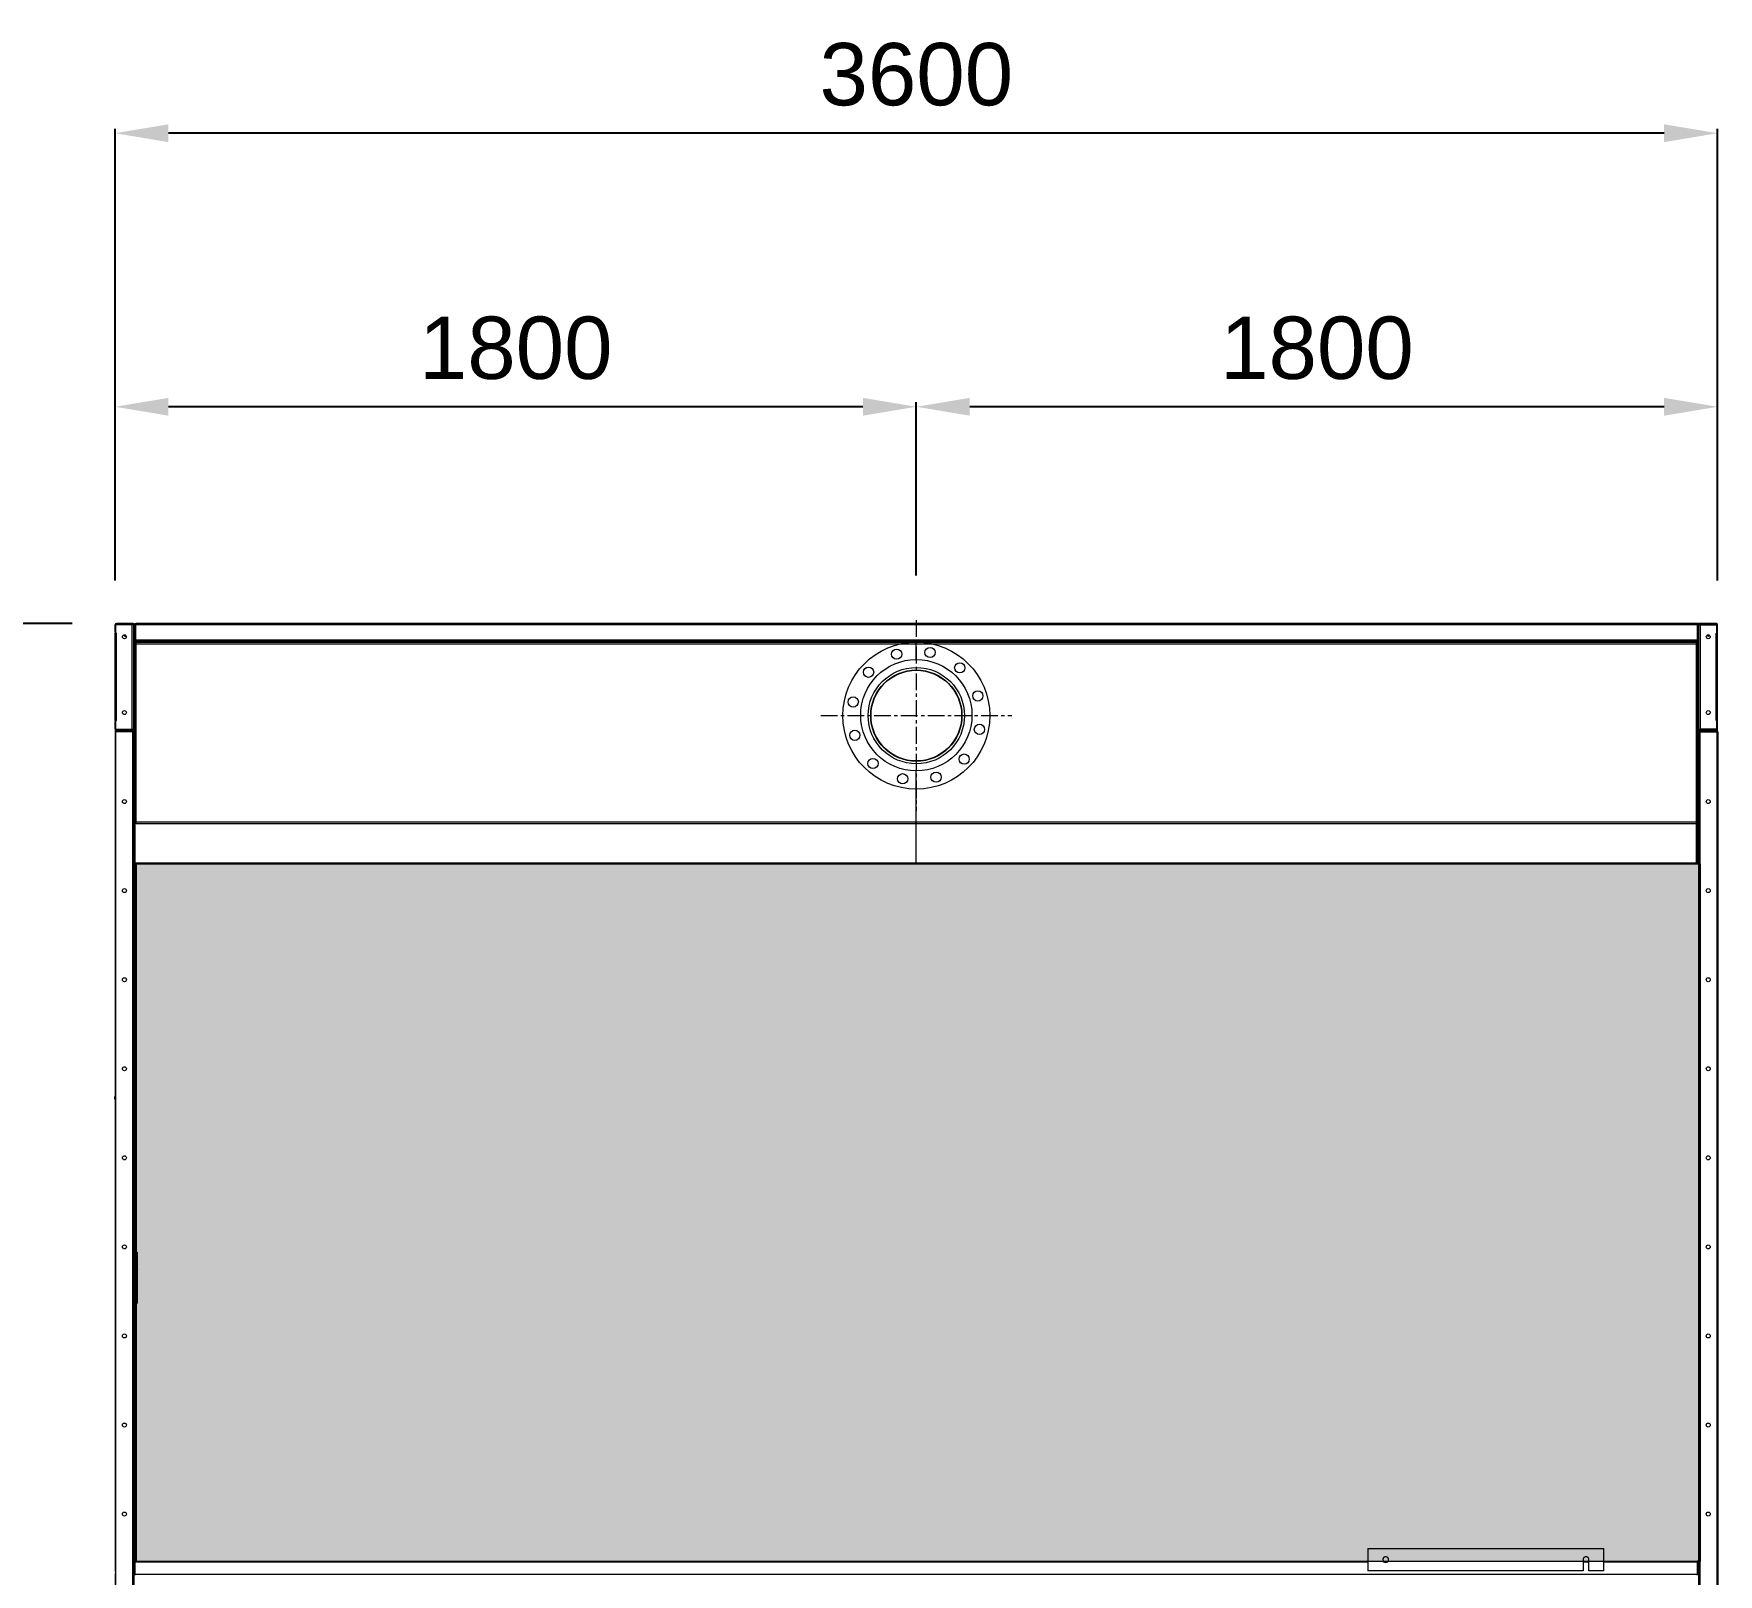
# Model space of a CAD drawing. Header units: millimetres. Extents: x 15155 to 44563, y 13060 to 33855.
# Drawn here: x 18008 to 21793, y 22108 to 25567 of the extents above; entities that cross this region are included whole.
import ezdxf

# ---------------------------------------------------------------- set-up
doc = ezdxf.new("R2010")
doc.units = ezdxf.units.MM
doc.linetypes.add('CENTER', pattern=[2, 1.25, -0.25, 0.25, -0.25])
doc.layers.add('center', color=1, linetype='CENTER')
doc.styles.get("Standard").update_dxf_attribs({"font": 'arial.ttf'})
doc.dimstyles.new('1.40', dxfattribs={"dimscale": 20, "dimtxt": 1.5, "dimasz": 1, "dimexe": 0.5, "dimexo": 0.5, "dimgap": 0.5, "dimtad": 1, "dimdec": 0, "dimzin": 0, "dimdsep": 46, "dimtxsty": 'Standard', "dimcen": 0, "dimclrd": 2, "dimclre": 2, "dimclrt": 3, "dimadec": 0, "dimazin": 0, "dimtfac": 1, "dimtdec": 0, "dimtmove": 0, "dimatfit": 0, "dimfxl": 1, "dimtolj": 1, "dimtzin": 0, "dimlwd": -1, "dimlwe": -1, "dimarcsym": 0})

# ---------------------------------------------------------------- blocks, each defined once
blk = doc.blocks.new('*D153')
at = {"color": 2, "transparency": 16777216}
for p, q in [((18191.1, 24339.4), (18191.1, 24739.4)), ((19871.1, 24729.4), (18311.1, 24729.4)), ((19991.1, 24350.3), (19991.1, 24739.4))]:
    blk.add_line(p, q, dxfattribs=at)
for points in [[(18311.1, 24749.4), (18311.1, 24709.4), (18191.1, 24729.4)], [(19871.1, 24749.4), (19871.1, 24709.4), (19991.1, 24729.4)]]:
    blk.add_solid(points, dxfattribs=at)
at = {"layer": 'Defpoints', "color": 0, "transparency": 16777216}
for p in [(18191.1, 24729.4), (18191.1, 24239.4), (19991.1, 24250.3)]:
    blk.add_point(p, dxfattribs=at)
at = {"color": 3, "lineweight": 5, "transparency": 16777216, "insert": (19091.1, 24860.9), "char_height": 140, "attachment_point": 5}
blk.add_mtext('\\A1;1800', dxfattribs=at)
blk = doc.blocks.new('*D152')
at = {"color": 2, "transparency": 16777216}
for p, q in [((19991.1, 24350.3), (19991.1, 24739.4)), ((21671.1, 24729.4), (20111.1, 24729.4)), ((21791.1, 24341.1), (21791.1, 24739.4))]:
    blk.add_line(p, q, dxfattribs=at)
for points in [[(20111.1, 24749.4), (20111.1, 24709.4), (19991.1, 24729.4)], [(21671.1, 24749.4), (21671.1, 24709.4), (21791.1, 24729.4)]]:
    blk.add_solid(points, dxfattribs=at)
at = {"layer": 'Defpoints', "color": 0, "transparency": 16777216}
for p in [(19991.1, 24729.4), (19991.1, 24250.3), (21791.1, 24241.1)]:
    blk.add_point(p, dxfattribs=at)
at = {"color": 3, "lineweight": 5, "transparency": 16777216, "insert": (20891.1, 24860.9), "char_height": 140, "attachment_point": 5}
blk.add_mtext('\\A1;1800', dxfattribs=at)
blk = doc.blocks.new('*D154')
at = {"color": 2, "transparency": 16777216}
for p, q in [((18191.1, 24339.4), (18191.1, 25353.7)), ((21671.1, 25343.7), (18311.1, 25343.7)), ((21791.1, 24339.4), (21791.1, 25353.7))]:
    blk.add_line(p, q, dxfattribs=at)
for points in [[(18311.1, 25363.7), (18311.1, 25323.7), (18191.1, 25343.7)], [(21671.1, 25363.7), (21671.1, 25323.7), (21791.1, 25343.7)]]:
    blk.add_solid(points, dxfattribs=at)
at = {"layer": 'Defpoints', "color": 0, "transparency": 16777216}
for p in [(18191.1, 25343.7), (18191.1, 24239.4), (21791.1, 24239.4)]:
    blk.add_point(p, dxfattribs=at)
at = {"color": 3, "lineweight": 5, "transparency": 16777216, "insert": (19991.1, 25475.3), "char_height": 140, "attachment_point": 5}
blk.add_mtext('\\A1;3600', dxfattribs=at)
blk = doc.blocks.new('*D157')
at = {"color": 2, "transparency": 16777216}
for p, q in [((18094.5, 24242.8), (17450.6, 24242.8)), ((17460.6, 24122.8), (17460.6, 20762.8)), ((18094.5, 20642.8), (17450.6, 20642.8))]:
    blk.add_line(p, q, dxfattribs=at)
for points in [[(17440.6, 24122.8), (17480.6, 24122.8), (17460.6, 24242.8)], [(17440.6, 20762.8), (17480.6, 20762.8), (17460.6, 20642.8)]]:
    blk.add_solid(points, dxfattribs=at)
at = {"layer": 'Defpoints', "color": 0, "transparency": 16777216}
for p in [(18194.5, 24242.8), (17460.6, 20642.8), (18194.5, 20642.8)]:
    blk.add_point(p, dxfattribs=at)
at = {"color": 3, "lineweight": 5, "transparency": 16777216, "insert": (17329.1, 22442.8), "char_height": 140, "attachment_point": 5, "rotation": 90}
blk.add_mtext('\\A1;3600', dxfattribs=at)
blk = doc.blocks.new('3')
at = {"lineweight": 20}
h = blk.add_hatch(dxfattribs=at)
h.set_pattern_fill('HONEY', scale=12)
h.set_pattern_definition([(0, (-391508.336, -65918.826), (57.15, 32.9955677), [38.1, -76.2]), (120, (-391508.336, -65918.826), (-57.15, 32.995568), [38.1, -76.2]), (60, (-391508.336, -65918.826), (1e-07, 65.9911357), [-76.2, 38.1])])
h.paths.add_polyline_path([(21751.9, 22136.5), (21751.9, 23703.1), (18238.5, 23703.1), (18238.5, 22136.5)])
at = {"color": 7, "lineweight": 20, "ltscale": 0.006917}
for p, q in [((18191.1, 24222.8), (18191.1, 24239.4)), ((18191.1, 24222.8), (18191.1, 24239.4)), ((21789.1, 24222.8), (21789.1, 24239.4)), ((21791.1, 24222.8), (21791.1, 24239.4)), ((18191.1, 24022.8), (18191.1, 24006.2)), ((18191.1, 24006.2), (18191.1, 24022.8)), ((21789.1, 24006.2), (21789.1, 24022.8)), ((21791.1, 24006.2), (21791.1, 24022.8))]:
    blk.add_line(p, q, dxfattribs=at)
at = {"color": 7, "lineweight": 20, "ltscale": 0.000833333}
for p, q in [((18191.1, 24222.8), (18193.1, 24222.8)), ((18191.1, 24220.8), (18193.1, 24220.8)), ((21791.1, 24222.8), (21789.1, 24222.8)), ((21791.1, 24220.8), (21789.1, 24220.8)), ((18235.1, 24199.1), (18237.1, 24199.1)), ((18235.1, 24197.4), (18237.1, 24197.4)), ((21747.1, 24199.1), (21745.1, 24199.1)), ((21747.1, 24197.4), (21745.1, 24197.4)), ((18191.1, 24022.8), (18193.1, 24022.8)), ((18191.1, 24022.8), (18193.1, 24022.8)), ((21791.1, 24022.8), (21789.1, 24022.8)), ((21791.1, 24022.8), (21789.1, 24022.8)), ((18237.1, 22762.1), (18235.1, 22762.1)), ((18237.1, 22760.5), (18235.1, 22760.5))]:
    blk.add_line(p, q, dxfattribs=at)
at = {"color": 7, "lineweight": 20, "ltscale": 0.081667}
for p, q in [((18191.1, 24024.8), (18191.1, 24220.8)), ((18194.5, 24024.8), (18194.5, 24220.8)), ((21787.7, 24024.8), (21787.7, 24220.8)), ((21791.1, 24024.8), (21791.1, 24220.8))]:
    blk.add_line(p, q, dxfattribs=at)
at = {"color": 7, "lineweight": 20, "ltscale": 0.007958}
for p, q in [((18193.1, 24220.8), (18193.1, 24239.9)), ((21789.1, 24220.8), (21789.1, 24239.9)), ((18193.1, 24005.7), (18193.1, 24024.8)), ((21789.1, 24005.7), (21789.1, 24024.8))]:
    blk.add_line(p, q, dxfattribs=at)
at = {"color": 7, "lineweight": 20, "ltscale": 0.01525}
for p, q in [((18229.7, 24239.9), (18193.1, 24239.9)), ((21752.5, 24239.9), (21789.1, 24239.9)), ((18193.1, 24005.7), (18229.7, 24005.7)), ((21789.1, 24005.7), (21752.5, 24005.7))]:
    blk.add_line(p, q, dxfattribs=at)
at = {"color": 7, "lineweight": 20, "ltscale": 0.000583333}
for p, q in [((18194.5, 24220.8), (18193.1, 24220.8)), ((21787.7, 24220.8), (21789.1, 24220.8)), ((18193.1, 24024.8), (18194.5, 24024.8)), ((21789.1, 24024.8), (21787.7, 24024.8))]:
    blk.add_line(p, q, dxfattribs=at)
at = {"color": 7, "lineweight": 20, "ltscale": 0.014667}
for p, q in [((18229.7, 24242.8), (18194.5, 24242.8)), ((18194.5, 24242.8), (18229.7, 24242.8)), ((18229.7, 24240.8), (18194.5, 24240.8)), ((21752.5, 24242.8), (21787.7, 24242.8)), ((21787.7, 24242.8), (21752.5, 24242.8)), ((21752.5, 24240.8), (21787.7, 24240.8)), ((18194.5, 24004.8), (18229.7, 24004.8)), ((18229.7, 24004.8), (18194.5, 24004.8)), ((18194.5, 24002.8), (18229.7, 24002.8)), ((21787.7, 24004.8), (21752.5, 24004.8)), ((21752.5, 24004.8), (21787.7, 24004.8)), ((21787.7, 24002.8), (21752.5, 24002.8))]:
    blk.add_line(p, q, dxfattribs=at)
at = {"color": 7, "lineweight": 20, "ltscale": 0.000374085}
for p, q in [((18196.5, 24239.9), (18196.5, 24240.8)), ((21787.7, 24239.9), (21787.7, 24240.8))]:
    blk.add_line(p, q, dxfattribs=at)
at = {"color": 7, "lineweight": 20, "ltscale": 0.000833263}
blk.add_line((18229.7, 24242.8), (18231.7, 24242.8), dxfattribs=at)
at = {"color": 7, "lineweight": 20, "ltscale": 0.000375}
for p, q in [((18229.7, 24239.9), (18229.7, 24240.8)), ((21752.5, 24239.9), (21752.5, 24240.8)), ((18236.3, 24199.1), (18236.3, 24200)), ((21745.9, 24199.1), (21745.9, 24200)), ((21747.1, 24197.9), (21747.1, 24198.8)), ((18229.7, 24005.7), (18229.7, 24004.8)), ((21752.5, 24005.7), (21752.5, 24004.8)), ((21747.1, 23983.7), (21747.1, 23982.8))]:
    blk.add_line(p, q, dxfattribs=at)
at = {"color": 7, "lineweight": 20, "ltscale": 0.001002}
for p, q in [((18232.1, 24240.8), (18229.7, 24240.8)), ((21750.1, 24240.8), (21752.5, 24240.8)), ((18232.1, 24004.8), (18229.7, 24004.8)), ((21750.1, 24004.8), (21752.5, 24004.8))]:
    blk.add_line(p, q, dxfattribs=at)
at = {"color": 7, "lineweight": 20, "ltscale": 0.097583}
for p, q in [((18229.7, 24005.7), (18229.7, 24239.9)), ((21752.5, 24005.7), (21752.5, 24239.9))]:
    blk.add_line(p, q, dxfattribs=at)
at = {"color": 7, "lineweight": 20, "ltscale": 0.000448698}
for p, q in [((18232.5, 24241.4), (18231.6, 24240.8)), ((21749.8, 24241.4), (21750.7, 24240.8)), ((18232.5, 24004.1), (18231.6, 24004.8)), ((21749.8, 24004.1), (21750.7, 24004.8))]:
    blk.add_line(p, q, dxfattribs=at)
at = {"color": 7, "lineweight": 20, "ltscale": 0.000272626}
blk.add_line((18231.7, 24242.8), (18231.7, 24242.1), dxfattribs=at)
at = {"color": 7, "lineweight": 20, "ltscale": 0.000736965}
blk.add_line((18234.5, 24241.1), (18232.7, 24241.1), dxfattribs=at)
at = {"color": 7, "lineweight": 20, "ltscale": 8.05106e-06}
blk.add_line((18233.1, 24239.4), (18233.1, 24239.4), dxfattribs=at)
blk.add_line((18233.1, 24239.4), (18233.1, 24239.4), dxfattribs=at)
at = {"color": 7, "lineweight": 20, "ltscale": 0.097167}
for p, q in [((18233.1, 24006.2), (18233.1, 24239.4)), ((21749.1, 24006.2), (21749.1, 24239.4)), ((21749.1, 24006.2), (21749.1, 24239.4))]:
    blk.add_line(p, q, dxfattribs=at)
at = {"color": 7, "lineweight": 20, "ltscale": 0.000414935}
for p, q in [((18234.1, 24241.8), (18233.4, 24241.1)), ((18236.8, 24241.1), (18236.1, 24241.8)), ((21745.4, 24241.1), (21746.1, 24241.8)), ((21748.1, 24241.8), (21747.4, 24241.1))]:
    blk.add_line(p, q, dxfattribs=at)
at = {"color": 7, "lineweight": 20, "ltscale": 0.000125672}
for p, q in [((18235.4, 24240.8), (18235.1, 24240.8)), ((21747.3, 24240.8), (21747.6, 24240.8))]:
    blk.add_line(p, q, dxfattribs=at)
at = {"color": 7, "lineweight": 20, "ltscale": 0.00012559}
blk.add_line((18235.4, 24240.8), (18235.1, 24240.8), dxfattribs=at)
at = {"color": 7, "lineweight": 20, "ltscale": 0.000562231}
blk.add_line((18235.1, 24239.4), (18235.1, 24240.8), dxfattribs=at)
at = {"color": 7, "lineweight": 20, "ltscale": 0.013833}
for p, q in [((18235.1, 24239.4), (18235.1, 24206.2)), ((18236.8, 24239.4), (18236.8, 24206.2)), ((21745.4, 24239.4), (21745.4, 24206.2))]:
    blk.add_line(p, q, dxfattribs=at)
at = {"color": 7, "lineweight": 20, "ltscale": 0.000708333}
for p, q in [((18236.8, 24239.4), (18235.1, 24239.4)), ((18235.1, 24199.1), (18235.1, 24197.4)), ((18237.1, 24199.1), (18237.1, 24197.4)), ((21745.1, 24199.1), (21745.1, 24197.4)), ((21745.4, 24204.8), (21747.1, 24204.8)), ((21747.1, 24199.1), (21747.1, 24197.4))]:
    blk.add_line(p, q, dxfattribs=at)
at = {"color": 7, "lineweight": 20, "ltscale": 0.001131}
for p, q in [((18236.8, 24239.4), (18236.8, 24242.1)), ((21745.4, 24242.1), (21745.4, 24239.4))]:
    blk.add_line(p, q, dxfattribs=at)
at = {"color": 7, "lineweight": 20}
for p, q in [((21745.4, 24239.4), (18236.8, 24239.4)), ((21743.7, 24242.8), (18238.5, 24242.8)), ((18236.8, 24206.2), (21745.4, 24206.2)), ((18236.8, 24202.8), (21745.4, 24202.8)), ((18238.5, 24200.8), (21743.7, 24200.8)), ((18238.5, 24197.4), (21743.7, 24197.4)), ((19785.1, 24201.2), (18446.8, 24201.2)), ((21710.5, 24201.2), (20197.1, 24201.2)), ((21749.1, 21147.6), (21749.1, 24069.8)), ((18192.3, 23999.4), (18192.3, 21146.2)), ((18230.3, 24004.8), (18230.3, 21146.2)), ((18233.1, 24006.2), (18233.1, 21147.6)), ((21751.9, 21146.2), (21751.9, 24004.8)), ((21789.9, 21146.2), (21789.9, 23999.4)), ((21792.7, 21146.2), (21792.7, 23999.4)), ((21749.1, 23796.4), (18238.5, 23796.4)), ((21749.1, 23793.2), (18238.5, 23793.2)), ((18230.3, 23703.1), (21749.1, 23703.1)), ((18233.1, 23705.6), (21749.1, 23705.6)), ((18236.5, 22107.8), (21745.7, 22107.8)), ((21005.5, 22134.9), (18236.7, 22134.9)), ((21005.5, 22136.5), (18241.1, 22136.5))]:
    blk.add_line(p, q, dxfattribs=at)
at = {"color": 7, "lineweight": 20, "ltscale": 4.99865e-05}
blk.add_line((18238.4, 24242.8), (18238.5, 24242.8), dxfattribs=at)
at = {"color": 7, "lineweight": 20, "ltscale": 1.75167e-05}
blk.add_line((18238.5, 24242.8), (18238.5, 24242.8), dxfattribs=at)
at = {"color": 7, "lineweight": 20, "ltscale": 1.55221e-05}
blk.add_line((18238.5, 24242.8), (18238.5, 24242.8), dxfattribs=at)
at = {"color": 7, "lineweight": 20, "ltscale": 4.33485e-05}
blk.add_line((18240.4, 24242.8), (18240.5, 24242.8), dxfattribs=at)
at = {"color": 7, "lineweight": 20, "ltscale": 4.06755e-05}
blk.add_line((18240.4, 24242.8), (18240.5, 24242.8), dxfattribs=at)
at = {"color": 7, "lineweight": 20, "ltscale": 3.95576e-05}
blk.add_line((18240.4, 24242.8), (18240.5, 24242.8), dxfattribs=at)
at = {"color": 7, "lineweight": 20, "ltscale": 3.00579e-05}
blk.add_line((18240.5, 24242.8), (18240.5, 24242.8), dxfattribs=at)
at = {"color": 7, "lineweight": 20, "ltscale": 1.78003e-05}
blk.add_line((18240.5, 24242.8), (18240.5, 24242.8), dxfattribs=at)
at = {"color": 7, "lineweight": 20, "ltscale": 1.24791e-05}
blk.add_line((18240.5, 24242.8), (18240.5, 24242.8), dxfattribs=at)
at = {"color": 7, "lineweight": 20, "ltscale": 2.871e-05}
blk.add_line((18240.5, 24242.8), (18240.5, 24242.8), dxfattribs=at)
at = {"color": 7, "lineweight": 20, "ltscale": 0.000208336}
blk.add_line((21743.7, 24242.8), (21744.2, 24242.8), dxfattribs=at)
at = {"color": 7, "lineweight": 20, "ltscale": 2.9878e-05}
blk.add_line((21743.8, 24242.8), (21743.7, 24242.8), dxfattribs=at)
at = {"color": 7, "lineweight": 20, "ltscale": 1.24078e-05}
blk.add_line((21743.8, 24242.8), (21743.7, 24242.8), dxfattribs=at)
at = {"color": 7, "lineweight": 20, "ltscale": 7.39921e-06}
blk.add_line((21743.8, 24242.8), (21743.7, 24242.8), dxfattribs=at)
at = {"color": 7, "lineweight": 20, "ltscale": 1.55721e-05}
blk.add_line((21744.2, 24242.7), (21744.2, 24242.8), dxfattribs=at)
at = {"color": 7, "lineweight": 20, "ltscale": 0.000625116}
blk.add_line((21745.7, 24242.8), (21744.2, 24242.8), dxfattribs=at)
at = {"color": 7, "lineweight": 20, "ltscale": 0.000708334}
blk.add_line((21745.4, 24239.4), (21747.1, 24239.4), dxfattribs=at)
at = {"color": 7, "lineweight": 20, "ltscale": 4.50677e-05}
blk.add_line((21745.8, 24242.8), (21745.7, 24242.8), dxfattribs=at)
at = {"color": 7, "lineweight": 20, "ltscale": 1.38381e-05}
blk.add_line((21745.8, 24242.8), (21745.7, 24242.8), dxfattribs=at)
at = {"color": 7, "lineweight": 20, "ltscale": 1.22548e-05}
blk.add_line((21745.8, 24242.8), (21745.7, 24242.8), dxfattribs=at)
at = {"color": 7, "lineweight": 20, "ltscale": 6.372e-06}
blk.add_line((21745.8, 24242.8), (21745.7, 24242.8), dxfattribs=at)
at = {"color": 7, "lineweight": 20, "ltscale": 1.23239e-05}
blk.add_line((21745.8, 24242.8), (21745.7, 24242.8), dxfattribs=at)
at = {"color": 7, "lineweight": 20, "ltscale": 0.000334243}
blk.add_line((21746.8, 24240.8), (21747.6, 24240.8), dxfattribs=at)
at = {"color": 7, "lineweight": 20, "ltscale": 0.014417}
blk.add_line((21747.1, 24204.8), (21747.1, 24239.4), dxfattribs=at)
at = {"color": 7, "lineweight": 20, "ltscale": 0.000547297}
blk.add_line((21747.4, 24242.1), (21747.4, 24240.8), dxfattribs=at)
at = {"color": 7, "lineweight": 20, "ltscale": 0.015}
blk.add_line((21747.6, 24240.8), (21747.6, 24204.8), dxfattribs=at)
at = {"color": 7, "lineweight": 20, "ltscale": 0.00062562}
blk.add_line((21749.1, 24239.4), (21747.6, 24239.4), dxfattribs=at)
at = {"color": 7, "lineweight": 20, "ltscale": 0.000331381}
blk.add_line((21748.3, 24241.6), (21748.8, 24241.1), dxfattribs=at)
at = {"color": 7, "lineweight": 20, "ltscale": 0.000379592}
blk.add_line((21748.7, 24241.1), (21749.6, 24241.1), dxfattribs=at)
at = {"color": 7, "lineweight": 20, "ltscale": 0.000832099}
blk.add_line((21752.5, 24242.8), (21750.5, 24242.8), dxfattribs=at)
at = {"color": 7, "lineweight": 20, "ltscale": 0.000271651}
blk.add_line((21750.5, 24242.8), (21750.5, 24242.1), dxfattribs=at)
at = {"color": 7, "lineweight": 20, "ltscale": 0.000583263}
blk.add_line((21789.1, 24242.8), (21787.7, 24242.8), dxfattribs=at)
at = {"color": 7, "lineweight": 20, "ltscale": 0.000127061}
blk.add_line((21789.1, 24242.8), (21789.1, 24242.5), dxfattribs=at)
at = {"color": 7, "lineweight": 20, "ltscale": 0.00018978}
blk.add_line((21790.7, 24241.1), (21791.1, 24241.1), dxfattribs=at)
at = {"color": 7, "lineweight": 20, "ltscale": 0.000708455}
blk.add_line((21791.1, 24239.4), (21791.1, 24241.1), dxfattribs=at)
at = {"color": 7, "lineweight": 20, "ltscale": 0.000832424}
blk.add_line((21791.1, 24220.8), (21791.1, 24222.8), dxfattribs=at)
at = {"color": 7, "lineweight": 20, "ltscale": 0.000833337}
for p, q in [((18235.1, 24197.4), (18233.1, 24197.4)), ((21747.1, 24197.4), (21749.1, 24197.4))]:
    blk.add_line(p, q, dxfattribs=at)
at = {"color": 7, "lineweight": 20, "ltscale": 0.053167}
blk.add_line((18233.1, 24197.4), (18233.1, 24069.8), dxfattribs=at)
at = {"color": 7, "lineweight": 20, "ltscale": 0.000561904}
blk.add_line((18235.1, 24204.8), (18235.1, 24206.1), dxfattribs=at)
at = {"color": 7, "lineweight": 20, "ltscale": 0.000125435}
blk.add_line((18235.4, 24204.8), (18235.1, 24204.8), dxfattribs=at)
at = {"color": 7, "lineweight": 20, "ltscale": 0.002375}
blk.add_line((18235.1, 24199.1), (18235.1, 24204.8), dxfattribs=at)
at = {"color": 7, "lineweight": 20, "ltscale": 0.000707554}
blk.add_line((18235.1, 24202.8), (18236.8, 24202.8), dxfattribs=at)
at = {"color": 7, "lineweight": 20, "ltscale": 0.000707705}
blk.add_line((18235.1, 24200.8), (18236.8, 24200.8), dxfattribs=at)
at = {"color": 7, "lineweight": 20, "ltscale": 0.142705}
for p, q in [((18235.1, 23854.9), (18235.1, 24197.4)), ((18238.5, 23793.2), (18238.5, 24197.4)), ((21743.7, 23703.1), (21743.7, 24197.4)), ((21747.1, 23705.6), (21747.1, 24197.4))]:
    blk.add_line(p, q, dxfattribs=at)
at = {"color": 7, "lineweight": 20, "ltscale": 0.001417}
for p, q in [((18238.5, 24197.4), (18235.1, 24197.4)), ((18236.8, 24206.2), (18236.8, 24202.8)), ((18238.5, 24197.4), (18238.5, 24200.8)), ((19991.1, 24197.4), (19991.1, 24200.8)), ((21743.7, 24197.4), (21743.7, 24200.8)), ((21743.7, 24197.4), (21747.1, 24197.4)), ((21745.4, 24206.2), (21745.4, 24202.8)), ((18191.1, 24024.8), (18194.5, 24024.8)), ((21791.1, 24024.8), (21787.7, 24024.8))]:
    blk.add_line(p, q, dxfattribs=at)
at = {"color": 7, "lineweight": 20, "ltscale": 0.00075}
for p, q in [((18238.1, 24200), (18236.3, 24200)), ((21744.1, 24200), (21745.9, 24200))]:
    blk.add_line(p, q, dxfattribs=at)
at = {"color": 7, "lineweight": 20, "ltscale": 5.91962e-05}
blk.add_line((18236.6, 24200), (18236.5, 24200.1), dxfattribs=at)
at = {"color": 7, "lineweight": 20, "ltscale": 0.000832499}
blk.add_line((18236.8, 24202.8), (18236.8, 24200.8), dxfattribs=at)
at = {"color": 7, "lineweight": 20, "ltscale": 0.000333342}
for p, q in [((18236.8, 24200.8), (18236.8, 24200)), ((21745.4, 24200.8), (21745.4, 24200))]:
    blk.add_line(p, q, dxfattribs=at)
at = {"color": 7, "lineweight": 20, "ltscale": 0.000708193}
blk.add_line((18236.8, 24200.8), (18238.5, 24200.8), dxfattribs=at)
at = {"color": 7, "lineweight": 20, "ltscale": 0.000166667}
for p, q in [((18238.5, 24200), (18238.1, 24200)), ((21743.7, 24200), (21744.1, 24200))]:
    blk.add_line(p, q, dxfattribs=at)
at = {"color": 7, "lineweight": 20, "ltscale": 5.54767e-06}
blk.add_line((18238.5, 24200.8), (18238.5, 24200.8), dxfattribs=at)
at = {"color": 7, "lineweight": 20, "ltscale": 1.09406e-05}
blk.add_line((18238.5, 24200.8), (18238.5, 24200.8), dxfattribs=at)
at = {"color": 7, "lineweight": 20, "ltscale": 0.00067235}
for p, q in [((18271.7, 24201.2), (18271.7, 24202.8)), ((21710.5, 24201.2), (21710.5, 24202.8))]:
    blk.add_line(p, q, dxfattribs=at)
at = {"color": 7, "lineweight": 20, "ltscale": 0.043924}
blk.add_line((18377.2, 24201.2), (18271.7, 24201.2), dxfattribs=at)
at = {"color": 7, "lineweight": 20, "ltscale": 0.000160787}
for p, q in [((18271.7, 24200.8), (18271.7, 24201.2)), ((21710.5, 24200.8), (21710.5, 24201.2))]:
    blk.add_line(p, q, dxfattribs=at)
at = {"color": 7, "lineweight": 20, "ltscale": 0.001149}
for p, q in [((18375.6, 24202.8), (18377.5, 24200.8)), ((18382.8, 24202.8), (18384.7, 24200.8)), ((18398.2, 24200.8), (18396.3, 24202.8)), ((18423.9, 24202.8), (18425.8, 24200.8)), ((18439.3, 24200.8), (18437.4, 24202.8)), ((18446.5, 24200.8), (18444.6, 24202.8)), ((18447.1, 24200.8), (18445.2, 24202.8))]:
    blk.add_line(p, q, dxfattribs=at)
at = {"color": 7, "lineweight": 20, "ltscale": 5.44556e-06}
for p, q in [((19108.8, 24200.8), (19108.7, 24200.8)), ((20863.8, 24200.8), (20863.7, 24200.8))]:
    blk.add_line(p, q, dxfattribs=at)
at = {"color": 7, "lineweight": 20, "ltscale": 9.52934e-06}
for p, q in [((19108.8, 24200.8), (19108.7, 24200.8)), ((21742.3, 24200.8), (21742.2, 24200.8))]:
    blk.add_line(p, q, dxfattribs=at)
at = {"color": 7, "lineweight": 20, "ltscale": 5.46643e-06}
for p, q in [((19117, 24200.8), (19117, 24200.8)), ((20872, 24200.8), (20872, 24200.8))]:
    blk.add_line(p, q, dxfattribs=at)
at = {"color": 7, "lineweight": 20, "ltscale": 9.52935e-06}
for p, q in [((19117, 24200.8), (19117, 24200.8)), ((20872, 24200.8), (20872, 24200.8))]:
    blk.add_line(p, q, dxfattribs=at)
at = {"color": 7, "lineweight": 20, "ltscale": 0.00083348}
blk.add_line((19785.1, 24200.8), (19785.1, 24202.8), dxfattribs=at)
at = {"color": 7, "lineweight": 20, "ltscale": 0.014833}
blk.add_line((19991.1, 24161.8), (19991.1, 24197.4), dxfattribs=at)
at = {"color": 7, "lineweight": 20, "ltscale": 0.000833322}
blk.add_line((20197.1, 24202.8), (20197.1, 24200.8), dxfattribs=at)
at = {"color": 7, "lineweight": 20, "ltscale": 9.52936e-06}
blk.add_line((20863.8, 24200.8), (20863.7, 24200.8), dxfattribs=at)
at = {"color": 7, "lineweight": 20, "ltscale": 1.33962e-05}
blk.add_line((21742.3, 24200.8), (21742.2, 24200.8), dxfattribs=at)
at = {"color": 7, "lineweight": 20, "ltscale": 0.000708462}
blk.add_line((21745.4, 24200.8), (21743.7, 24200.8), dxfattribs=at)
at = {"color": 7, "lineweight": 20, "ltscale": 0.000874532}
blk.add_line((21745.4, 24202.9), (21745.4, 24200.8), dxfattribs=at)
at = {"color": 7, "lineweight": 20, "ltscale": 0.00083325}
blk.add_line((21747.4, 24202.8), (21745.4, 24202.8), dxfattribs=at)
at = {"color": 7, "lineweight": 20, "ltscale": 0.000708036}
blk.add_line((21745.4, 24200.8), (21747.1, 24200.8), dxfattribs=at)
at = {"color": 7, "lineweight": 20, "ltscale": 0.000208346}
blk.add_line((21747.1, 24204.8), (21747.6, 24204.8), dxfattribs=at)
at = {"color": 7, "lineweight": 20, "ltscale": 0.001543}
blk.add_line((21747.1, 24199.1), (21747.1, 24202.8), dxfattribs=at)
at = {"color": 7, "lineweight": 20, "ltscale": 1.27636e-06}
blk.add_line((21747.1, 24197.9), (21747.1, 24197.9), dxfattribs=at)
at = {"color": 7, "lineweight": 20, "ltscale": 0.000831268}
blk.add_line((21747.4, 24204.8), (21747.4, 24202.8), dxfattribs=at)
at = {"color": 7, "lineweight": 20, "ltscale": 0.000625612}
blk.add_line((21749.1, 24204.8), (21747.6, 24204.8), dxfattribs=at)
at = {"color": 7, "lineweight": 20, "ltscale": 0.000833201}
blk.add_line((18233.1, 24069.8), (18235.1, 24069.8), dxfattribs=at)
at = {"color": 7, "lineweight": 20, "ltscale": 0.403744}
blk.add_line((18235.1, 24071), (18235.1, 22762.1), dxfattribs=at)
at = {"color": 7, "lineweight": 20, "ltscale": 0.000833465}
blk.add_line((21749.1, 24069.8), (21747.1, 24069.8), dxfattribs=at)
at = {"color": 7, "lineweight": 20, "ltscale": 0.352083}
blk.add_line((18191.1, 24024.8), (18191.1, 23179.8), dxfattribs=at)
at = {"color": 7, "lineweight": 20, "ltscale": 0.000500046}
blk.add_line((18192.3, 23999.4), (18191.1, 23999.4), dxfattribs=at)
at = {"color": 7, "lineweight": 20, "ltscale": 0.015833}
for p, q in [((18230.3, 23999.4), (18192.3, 23999.4)), ((21751.9, 23999.4), (21789.9, 23999.4))]:
    blk.add_line(p, q, dxfattribs=at)
at = {"color": 7, "lineweight": 20, "ltscale": 0.015667}
for p, q in [((18192.7, 24000.8), (18230.3, 24000.8)), ((21789.5, 24000.8), (21751.9, 24000.8))]:
    blk.add_line(p, q, dxfattribs=at)
at = {"color": 7, "lineweight": 20, "ltscale": 0.000583334}
for p, q in [((18192.7, 24000.8), (18192.7, 23999.4)), ((18230.3, 24000.8), (18230.3, 23999.4)), ((21751.9, 24000.8), (21751.9, 23999.4)), ((21789.5, 24000.8), (21789.5, 23999.4))]:
    blk.add_line(p, q, dxfattribs=at)
at = {"color": 7, "lineweight": 20, "ltscale": 0.000957772}
blk.add_line((18193.1, 24000.8), (18193.1, 24003.1), dxfattribs=at)
at = {"color": 7, "lineweight": 20, "ltscale": 0.000375915}
blk.add_line((18196.5, 24004.8), (18196.5, 24005.7), dxfattribs=at)
at = {"color": 7, "lineweight": 20, "ltscale": 0.000832784}
blk.add_line((18196.5, 24000.8), (18196.5, 24002.8), dxfattribs=at)
at = {"color": 7, "lineweight": 20, "ltscale": 0.000912135}
for p, q in [((18230.3, 23999.4), (18232.5, 23999.4)), ((21749.8, 23999.4), (21751.9, 23999.4))]:
    blk.add_line(p, q, dxfattribs=at)
at = {"color": 7, "lineweight": 20, "ltscale": 0.001261}
blk.add_line((18231.7, 24000.4), (18231.7, 24003.4), dxfattribs=at)
at = {"color": 7, "lineweight": 20, "ltscale": 0.000341711}
for p, q in [((18232.3, 24000), (18231.7, 23999.4)), ((21750, 24000), (21750.5, 23999.4))]:
    blk.add_line(p, q, dxfattribs=at)
at = {"color": 7, "lineweight": 20, "ltscale": 1.56939e-05}
blk.add_line((18233.1, 24006.1), (18233.1, 24006.2), dxfattribs=at)
at = {"color": 7, "lineweight": 20, "ltscale": 8.33834e-06}
blk.add_line((18233.1, 24006.2), (18233.1, 24006.2), dxfattribs=at)
at = {"color": 7, "lineweight": 20, "ltscale": 3.11303e-05}
blk.add_line((18233.1, 23998.1), (18233.1, 23998), dxfattribs=at)
at = {"color": 7, "lineweight": 20, "ltscale": 3.11304e-05}
blk.add_line((18233.1, 23998.1), (18233.1, 23998), dxfattribs=at)
at = {"color": 7, "lineweight": 20, "ltscale": 8.83136e-06}
blk.add_line((18233.1, 23998), (18233.1, 23998), dxfattribs=at)
at = {"color": 7, "lineweight": 20, "ltscale": 8.87683e-06}
blk.add_line((18233.1, 23998), (18233.1, 23998), dxfattribs=at)
at = {"color": 7, "lineweight": 20, "ltscale": 1.44681e-05}
blk.add_line((18233.1, 23998), (18233.1, 23998), dxfattribs=at)
at = {"color": 7, "lineweight": 20, "ltscale": 0.00337}
blk.add_line((21749.1, 23998), (21749.1, 24006.1), dxfattribs=at)
at = {"color": 7, "lineweight": 20, "ltscale": 0.000832722}
for p, q in [((21752.5, 24000.8), (21752.5, 24002.8)), ((21787.7, 24000.8), (21787.7, 24002.8))]:
    blk.add_line(p, q, dxfattribs=at)
at = {"color": 7, "lineweight": 20, "ltscale": 0.000374998}
blk.add_line((21787.7, 24004.8), (21787.7, 24005.7), dxfattribs=at)
at = {"color": 7, "lineweight": 20, "ltscale": 0.001167}
blk.add_line((21789.9, 23999.4), (21792.7, 23999.4), dxfattribs=at)
at = {"color": 7, "lineweight": 20, "ltscale": 0.000832419}
blk.add_line((21791.1, 24022.8), (21791.1, 24024.8), dxfattribs=at)
at = {"color": 7, "lineweight": 20, "ltscale": 0.002832}
blk.add_line((21791.1, 23999.4), (21791.1, 24006.2), dxfattribs=at)
at = {"color": 7, "lineweight": 20, "ltscale": 0.024121}
blk.add_line((19991.1, 23853.9), (19991.1, 23911.8), dxfattribs=at)
at = {"color": 7, "lineweight": 20, "ltscale": 0.036483}
blk.add_line((19991.1, 23705.6), (19991.1, 23870.8), dxfattribs=at)
at = {"color": 7, "lineweight": 20, "ltscale": 0.001354}
for p, q in [((19991.1, 23853.9), (19991.1, 23850.6)), ((19991.1, 23796.4), (19991.1, 23793.2))]:
    blk.add_line(p, q, dxfattribs=at)
at = {"color": 7, "lineweight": 20, "ltscale": 0.392019}
blk.add_line((18237.1, 23705.6), (18237.1, 22762.1), dxfattribs=at)
at = {"color": 7, "lineweight": 20, "ltscale": 0.363192}
blk.add_line((18238.5, 23705.6), (18238.5, 22831.3), dxfattribs=at)
at = {"color": 7, "lineweight": 20, "ltscale": 0.002167}
for p, q in [((18189.5, 23179.8), (18189.5, 23174.6)), ((18240.6, 22786.1), (18240.6, 22791.3)), ((18240.6, 22761.5), (18240.6, 22756.3))]:
    blk.add_line(p, q, dxfattribs=at)
at = {"color": 7, "lineweight": 20, "ltscale": 0.000666667}
for p, q in [((18191.1, 23179.8), (18189.5, 23179.8)), ((18191.1, 23174.6), (18189.5, 23174.6)), ((18235.1, 22136.8), (18236.7, 22136.8)), ((21747.1, 22136.8), (21745.5, 22136.8))]:
    blk.add_line(p, q, dxfattribs=at)
at = {"color": 7, "lineweight": 20, "ltscale": 0.441833}
blk.add_line((18191.1, 23174.6), (18191.1, 22114.2), dxfattribs=at)
at = {"color": 7, "lineweight": 20, "ltscale": 0.047917}
for p, q in [((18237.4, 22831.3), (18237.4, 22716.3)), ((18240.6, 22831.3), (18240.6, 22716.3))]:
    blk.add_line(p, q, dxfattribs=at)
at = {"color": 7, "lineweight": 20, "ltscale": 0.001333}
for p, q in [((18237.4, 22831.3), (18240.6, 22831.3)), ((18237.4, 22716.3), (18240.6, 22716.3))]:
    blk.add_line(p, q, dxfattribs=at)
at = {"color": 7, "lineweight": 20, "ltscale": 0.01025}
blk.add_line((18240.6, 22786.1), (18240.6, 22761.5), dxfattribs=at)
at = {"color": 7, "lineweight": 20, "ltscale": 0.000658263}
blk.add_line((18235.1, 22762.1), (18235.1, 22760.5), dxfattribs=at)
at = {"color": 7, "lineweight": 20, "ltscale": 0.259889}
blk.add_line((18235.1, 22136.8), (18235.1, 22760.5), dxfattribs=at)
at = {"color": 7, "lineweight": 20, "ltscale": 0.001329}
blk.add_line((18237.1, 22762.1), (18237.1, 22758.9), dxfattribs=at)
at = {"color": 7, "lineweight": 20, "ltscale": 0.260664}
blk.add_line((18237.1, 22134.9), (18237.1, 22760.5), dxfattribs=at)
at = {"color": 7, "lineweight": 20, "ltscale": 0.242234}
blk.add_line((18238.5, 22716.3), (18238.5, 22134.9), dxfattribs=at)
at = {"color": 7, "lineweight": 20, "ltscale": 0.220833}
blk.add_line((21005.5, 22165.4), (21535.5, 22165.4), dxfattribs=at)
at = {"color": 7, "lineweight": 20, "ltscale": 0.020754}
for p, q in [((21005.5, 22165.4), (21005.5, 22115.6)), ((21535.5, 22115.6), (21535.5, 22165.4))]:
    blk.add_line(p, q, dxfattribs=at)
at = {"color": 7, "lineweight": 20, "ltscale": 0.010377}
for p, q in [((21489, 22140.5), (21489, 22115.6)), ((21502, 22115.6), (21502, 22140.5))]:
    blk.add_line(p, q, dxfattribs=at)
at = {"color": 7, "lineweight": 20, "ltscale": 0.44375}
blk.add_line((18191.1, 22109), (18191.1, 21044), dxfattribs=at)
at = {"color": 7, "lineweight": 20, "ltscale": 0.012167}
for p, q in [((18235.1, 22107.6), (18235.1, 22136.8)), ((21747.1, 22136.8), (21747.1, 22107.6))]:
    blk.add_line(p, q, dxfattribs=at)
at = {"color": 7, "lineweight": 20, "ltscale": 0.01129}
for p, q in [((18236.5, 22107.8), (18236.5, 22134.9)), ((21745.7, 22107.8), (21745.7, 22134.9))]:
    blk.add_line(p, q, dxfattribs=at)
at = {"color": 7, "lineweight": 20, "ltscale": 0.000967409}
for p, q in [((18236.5, 22105.5), (18236.5, 22107.8)), ((21745.7, 22105.5), (21745.7, 22107.8))]:
    blk.add_line(p, q, dxfattribs=at)
at = {"color": 7, "lineweight": 20, "ltscale": 0.000666714}
for p, q in [((18241.1, 22136.5), (18241.1, 22134.9)), ((21732.1, 22136.5), (21732.1, 22134.9))]:
    blk.add_line(p, q, dxfattribs=at)
at = {"color": 7, "lineweight": 20, "ltscale": 0.201458}
for p, q in [((21489, 22115.6), (21005.5, 22115.6)), ((21489, 22115.4), (21005.5, 22115.4))]:
    blk.add_line(p, q, dxfattribs=at)
at = {"color": 7, "lineweight": 20, "ltscale": 7.26298e-05}
for p, q in [((21005.5, 22115.6), (21005.5, 22115.4)), ((21489, 22115.6), (21489, 22115.4)), ((21502, 22115.6), (21502, 22115.4)), ((21535.5, 22115.6), (21535.5, 22115.4))]:
    blk.add_line(p, q, dxfattribs=at)
at = {"color": 7, "lineweight": 20, "ltscale": 0.004285}
blk.add_line((21050.7, 22136.5), (21040.4, 22136.5), dxfattribs=at)
at = {"color": 7, "lineweight": 20, "ltscale": 0.002776}
blk.add_line((21048.9, 22134.9), (21042.2, 22134.9), dxfattribs=at)
at = {"color": 7, "lineweight": 20, "ltscale": 0.005417}
for p, q in [((21502, 22136.5), (21489, 22136.5)), ((21502, 22134.9), (21489, 22134.9))]:
    blk.add_line(p, q, dxfattribs=at)
at = {"color": 7, "lineweight": 20, "ltscale": 0.013958}
for p, q in [((21535.5, 22115.6), (21502, 22115.6)), ((21535.5, 22115.4), (21502, 22115.4))]:
    blk.add_line(p, q, dxfattribs=at)
at = {"color": 7, "lineweight": 20, "ltscale": 0.081917}
blk.add_line((21732.1, 22136.5), (21535.5, 22136.5), dxfattribs=at)
at = {"color": 7, "lineweight": 20, "ltscale": 0.0875}
blk.add_line((21745.5, 22134.9), (21535.5, 22134.9), dxfattribs=at)
at = {"color": 0, "lineweight": 20}
for p, q in [((21745.5, 22136.8), (21745.5, 22134.9)), ((21745.5, 22134.9), (21745.7, 22134.9))]:
    blk.add_line(p, q, dxfattribs=at)
blk.add_lwpolyline([(18238.5, 23703.1), (21751.9, 23703.1), (21751.9, 22136.5), (18238.5, 22136.5)], close=True, dxfattribs=at)
at = {"color": 7, "lineweight": 20}
for centre, radius in [((18212.1, 24212.8), 4.5), ((19991.1, 24035.8), 165), ((19946.9, 24173.9), 11.5), ((20021.9, 24177.5), 11.5), ((21770.1, 24212.8), 4.5), ((19991.1, 24036.8), 125), ((20088.6, 24143.1), 11.5), ((19883.8, 24133.3), 11.5), ((19991.1, 24035.8), 108.2), ((19991.1, 24035.8), 102.5), ((19991.1, 24035.8), 101.8), ((19849.4, 24066.5), 11.5), ((20129.2, 24080), 11.5), ((18212.1, 24042.8), 4.5), ((21770.1, 24042.8), 4.5), ((19853, 23991.6), 11.5), ((20132.8, 24005), 11.5), ((19893.7, 23928.4), 11.5), ((20098.5, 23938.3), 11.5), ((19960.4, 23894.1), 11.5), ((20035.4, 23897.7), 11.5), ((18212.1, 23842.8), 4.5), ((21770.1, 23842.8), 4.5), ((18212.1, 23642.8), 4.5), ((21770.1, 23642.8), 4.5), ((18212.1, 23442.8), 4.5), ((21770.1, 23442.8), 4.5), ((18212.1, 23242.8), 4.5), ((21770.1, 23242.8), 4.5), ((18212.1, 23042.8), 4.5), ((21770.1, 23042.8), 4.5), ((18212.1, 22842.8), 4.5), ((21770.1, 22842.8), 4.5), ((18212.1, 22642.8), 4.5), ((21770.1, 22642.8), 4.5), ((18212.1, 22442.8), 4.5), ((21770.1, 22442.8), 4.5), ((18212.1, 22242.8), 4.5), ((21770.1, 22242.8), 4.5)]:
    blk.add_circle(centre, radius, dxfattribs=at)
for centre, radius, start, end in [((18194.5, 24239.4), 3.4, 90, 180), ((18194.5, 24239.4), 3.4, 90, 180), ((18194.5, 24239.4), 1.4, 90, 159.0752), ((18229.7, 24239.4), 3.4, 37.0589, 90), ((18229.7, 24239.4), 3.4, 0, 90), ((18231.7, 24239.4), 3.4, 0.7421, 90), ((18238.5, 24239.4), 3.4, 90, 180), ((19108.7, 24239.4), 3.4, 89.1059, 90), ((19117, 24239.4), 3.4, 90, 90.8941), ((19987.2, 24239.4), 3.4, 89.1059, 90), ((19995.5, 24239.4), 3.4, 90, 90.8941), ((20865.7, 24239.4), 3.4, 89.1059, 90), ((20874, 24239.4), 3.4, 90, 90.8941), ((21743.7, 24239.4), 3.4, 0, 90), ((21744.2, 24239.4), 3.4, 24.3157, 90), ((21745.7, 24239.4), 3.4, 0.702, 90), ((21750.5, 24239.4), 3.4, 90, 134.9998), ((21752.5, 24239.4), 3.4, 90, 180), ((21752.5, 24239.4), 3.4, 90, 180), ((21787.7, 24239.4), 3.4, 0, 90), ((21787.7, 24239.4), 3.4, 0, 90), ((21787.7, 24239.4), 1.4, 20.9248, 90), ((18214.1, 24218.8), 4.5, 206.2136, 296.9187), ((18214.1, 24218.8), 3, 210.8421, 292.3085), ((18238.5, 24206.2), 3.4, 180, 240), ((18238.5, 24197.4), 3.4, 130.3202, 150.009), ((18238.5, 24197.4), 3.4, 120.0016, 130.1223), ((21744.2, 24206.2), 3.4, 290.6601, 335.6839), ((21743.7, 24206.2), 3.4, 300, 335.6837), ((21743.7, 24206.2), 3.4, 359.7733, 0), ((21745.7, 24206.2), 3.4, 300, 335.6837), ((21744.2, 24206.2), 3.4, 359.8044, 0), ((21770.1, 24218.8), 4.5, 221.8143, 318.1832), ((21768.1, 24218.8), 3, 247.6973, 329.1521), ((18194.5, 24006.2), 3.4, 180, 270), ((18193.9, 23998), 2.8, 115.3772, 150), ((18194.5, 24006.2), 1.4, 200.9374, 270), ((18194.5, 24006.2), 1.4, 200.9249, 270), ((18229.7, 24006.2), 3.4, 270, 0), ((18230.3, 23998), 2.8, 0, 90), ((21752.5, 24006.2), 3.4, 180, 217.0589), ((21752.5, 24006.2), 3.4, 180, 270), ((21751.9, 23998), 2.8, 90, 180), ((21787.7, 24006.2), 3.4, 270, 0), ((21787.7, 24006.2), 1.4, 270, 339.0626), ((21787.7, 24006.2), 1.4, 270, 339.0751), ((21788.3, 23998), 2.8, 30, 64.6233), ((18245.8, 22786.1), 5.2, 90, 90.117)]:
    blk.add_arc(centre, radius, start, end, dxfattribs=at)
for centre, major_axis, ratio, start_param, end_param in [((21744.3, 24197.3), (-2.8, 0), 0.965926, 3.858864, 4.104144), ((21743.7, 23988.9), (3.4, 0), 0.087156, 0, 0.006877), ((18238.5, 22758.9), (1.4, 0), 0.087156, 3.141593, 3.808775), ((18238.5, 22758.9), (3.4, 0), 0.087156, 4.287999, 4.382994), ((18238.5, 22757.4), (-3.4, 0), 0.087156, 5.041784, 5.136779), ((18238.5, 22757.3), (1.4, 0), 0.087156, 3.141593, 3.808775), ((21045.5, 22140.5), (6.5, 0), 0.996195, 0, 3.141593), ((21045.5, 22140.3), (6.5, 0), 0.996195, 0.013467, 3.128141), ((21045.5, 22140.5), (6.5, 0), 0.996195, 3.141593, 6.283185), ((21495.5, 22140.5), (6.5, 0), 0.996195, 0, 3.141593), ((21495.5, 22140.3), (6.5, 0), 0.996195, 0, 3.141593)]:
    blk.add_ellipse(centre, major_axis=major_axis, ratio=ratio, start_param=start_param, end_param=end_param, dxfattribs=at)
for points, knots in [([(18232.1, 24240.8), (18232.5, 24240.5), (18232.8, 24240.3), (18233, 24240), (18233.1, 24239.7), (18233.1, 24239.5), (18233.1, 24239.4), (18233.1, 24239.4), (18233.1, 24239.4)], [0, 0, 0, 0, 0, 0, 4.644554, 4.644554, 4.644554, 5.125492, 5.125492, 5.125492, 5.125492, 5.125492, 5.125492]), ([(21750.1, 24240.8), (21749.8, 24240.5), (21749.5, 24240.3), (21749.3, 24240), (21749.2, 24239.7), (21749.1, 24239.5), (21749.1, 24239.4), (21749.1, 24239.4), (21749.1, 24239.4)], [0, 0, 0, 0, 0, 0, 4.644554, 4.644554, 4.644554, 5.125492, 5.125492, 5.125492, 5.125492, 5.125492, 5.125492]), ([(18233.1, 24069.8), (18233.1, 24069.9), (18233.2, 24070), (18233.2, 24070.1), (18233.5, 24070.3), (18234, 24070.6), (18234.3, 24070.7), (18234.7, 24070.8), (18235.1, 24071)], [0, 0, 0, 0, 0, 0, 2.034087, 2.034087, 2.034087, 5.485626, 5.485626, 5.485626, 5.485626, 5.485626, 5.485626]), ([(21749.1, 24069.8), (21749.1, 24069.9), (21749.1, 24070), (21749, 24070.1), (21748.8, 24070.3), (21748.3, 24070.6), (21747.9, 24070.7), (21747.6, 24070.8), (21747.1, 24071)], [0, 0, 0, 0, 0, 0, 2.029663, 2.029663, 2.029663, 5.473953, 5.473953, 5.473953, 5.473953, 5.473953, 5.473953]), ([(18232.1, 24004.8), (18232.5, 24005), (18232.8, 24005.3), (18233, 24005.5), (18233.1, 24005.8), (18233.1, 24006.1), (18233.1, 24006.1), (18233.1, 24006.2), (18233.1, 24006.2)], [0, 0, 0, 0, 0, 0, 4.644554, 4.644554, 4.644554, 5.125492, 5.125492, 5.125492, 5.125492, 5.125492, 5.125492]), ([(21750.1, 24004.8), (21749.8, 24005), (21749.5, 24005.3), (21749.3, 24005.5), (21749.2, 24005.8), (21749.1, 24006.1), (21749.1, 24006.1), (21749.1, 24006.2), (21749.1, 24006.2)], [0, 0, 0, 0, 0, 0, 4.644554, 4.644554, 4.644554, 5.125492, 5.125492, 5.125492, 5.125492, 5.125492, 5.125492])]:
    blk.add_open_spline(points, degree=5, knots=knots, dxfattribs=at)
for points in [[(18234.5, 24241.1), (18234.7, 24240.8), (18234.9, 24240.4), (18235.1, 24240.1), (18235.1, 24239.7), (18235.1, 24239.4)], [(18236.8, 24242.1), (18237.2, 24242.4), (18237.5, 24242.6), (18237.9, 24242.7), (18238.2, 24242.8), (18238.5, 24242.8)], [(21745.4, 24242.1), (21745.1, 24242.4), (21744.8, 24242.6), (21744.4, 24242.7), (21744.1, 24242.8), (21743.7, 24242.8)], [(21747.4, 24242.1), (21747.1, 24242.4), (21746.8, 24242.6), (21746.4, 24242.7), (21746.1, 24242.8), (21745.7, 24242.8)], [(18232.5, 23999.4), (18232.8, 23999.1), (18232.9, 23998.8), (18233.1, 23998.6), (18233.1, 23998.3), (18233.1, 23998)], [(21749.8, 23999.4), (21749.5, 23999.1), (21749.3, 23998.8), (21749.2, 23998.6), (21749.1, 23998.3), (21749.1, 23998)]]:
    blk.add_open_spline(points, degree=5, dxfattribs=at)
at = {"layer": 'center', "lineweight": 20, "ltscale": 30}
for p, q in [((19991.1, 24250.3), (19991.1, 23821.3)), ((19776.6, 24035.8), (20205.6, 24035.8))]:
    blk.add_line(p, q, dxfattribs=at)

msp = doc.modelspace()

# ---------------------------------------------------------------- block references
msp.add_blockref('3', (0, 0))

# ---------------------------------------------------------------- dimensions: what is measured, and where the dimension line sits
at = {"lineweight": 5}
for base, p1, p2, picture, middle in [((18191.1, 25343.7), (21791.1, 24239.4), (18191.1, 24239.4), '*D154', (19991.1, 25475.3)), ((18191.1, 24729.4), (19991.1, 24250.3), (18191.1, 24239.4), '*D153', (19091.1, 24860.9)), ((19991.1, 24729.4), (21791.1, 24241.1), (19991.1, 24250.3), '*D152', (20891.1, 24860.9))]:
    dim = msp.add_linear_dim(base=base, p1=p1, p2=p2, dimstyle='1.40', override={"dimtxt": 7, "dimasz": 6, "dimexo": 5, "dimgap": 3}, dxfattribs=at)
    dim.commit()
    dim.dimension.update_dxf_attribs({"geometry": picture, "text_midpoint": middle})
dim = msp.add_linear_dim(base=(17460.6, 20642.8), p1=(18194.5, 24242.8), p2=(18194.5, 20642.8), angle=90, dimstyle='1.40', override={"dimtxt": 7, "dimasz": 6, "dimexo": 5, "dimgap": 3}, dxfattribs=at)
dim.commit()
dim.dimension.update_dxf_attribs({"geometry": '*D157', "text_midpoint": (17329.1, 22442.8)})

doc.saveas('drawing.dxf')
